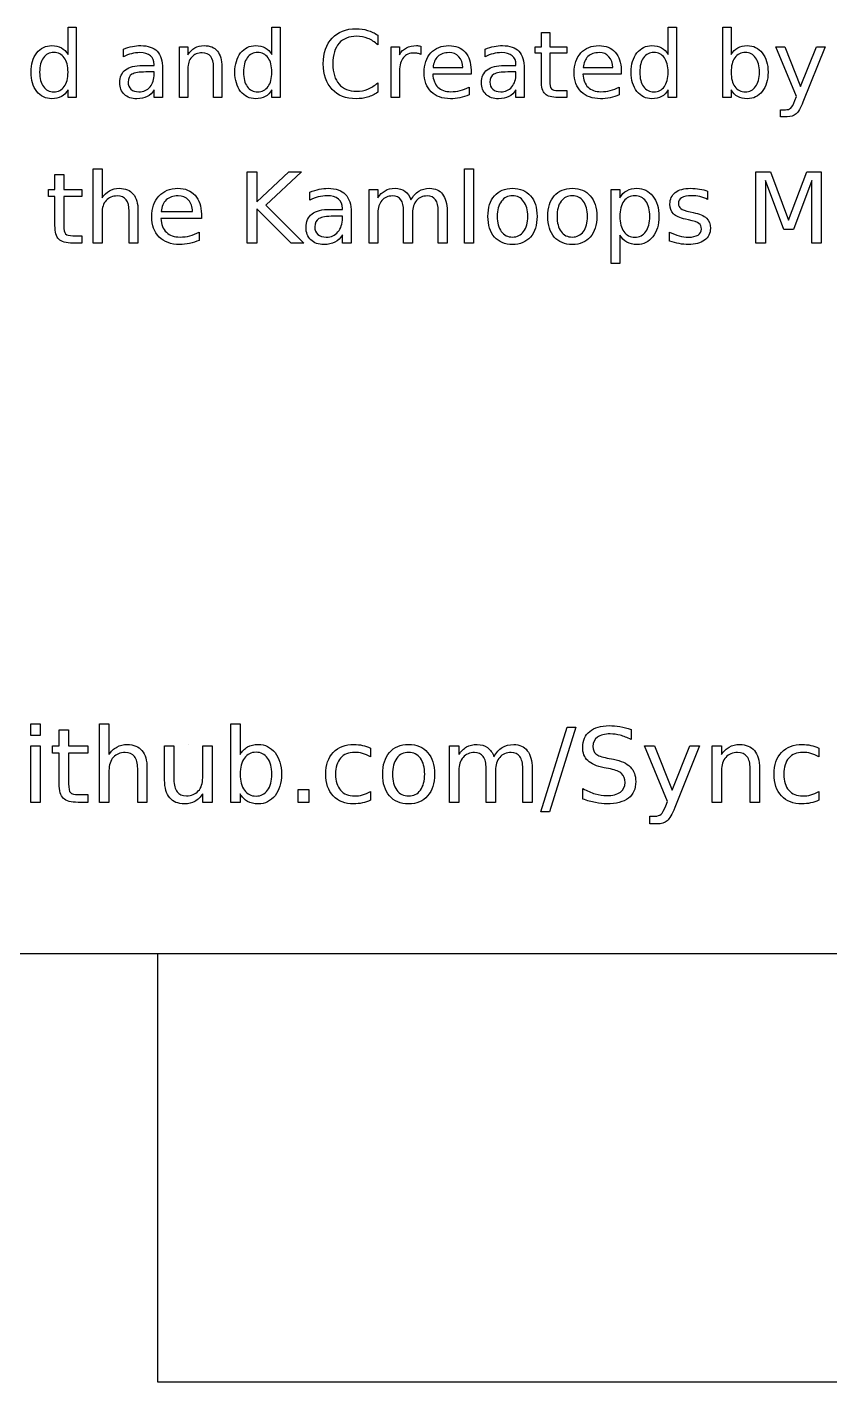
# Model space of a CAD drawing. Extents: x 0 to 212, y 9 to 288.
# Drawn here: x 34.05 to 47.17, y 101.95 to 124.09 of the extents above; entities that cross this region are included whole.
import ezdxf

# ---------------------------------------------------------------- set-up
doc = ezdxf.new("R2010")
doc.units = 0
doc.layers.add('Layer_1', color=7, linetype='CONTINUOUS')

msp = doc.modelspace()

# ---------------------------------------------------------------- linework, layer by layer
at = {"layer": 'Layer_1', "color": 3}
for p, q in [((34.716193, 123.645525), (34.716193, 124.093334)), ((34.716193, 124.093334), (34.852162, 124.093334)), ((34.852162, 124.093334), (34.852162, 122.943514)), ((38.04742, 123.645525), (38.04742, 124.093334)), ((38.04742, 124.093334), (38.183389, 124.093334)), ((38.183389, 124.093334), (38.183389, 122.943514)), ((42.451619, 123.771148), (42.451619, 124.006137)), ((42.451619, 124.006137), (42.588323, 124.006137)), ((42.588323, 124.006137), (42.588323, 123.771148)), ((44.523657, 123.645525), (44.523657, 124.093334)), ((44.523657, 124.093334), (44.659625, 124.093334)), ((44.659625, 124.093334), (44.659625, 122.943514)), ((45.416319, 122.943515), (45.416319, 124.093335)), ((45.416319, 124.093335), (45.553026, 124.093335)), ((45.553026, 124.093335), (45.553026, 123.645525)), ((39.777323, 123.9618), (39.777323, 123.804401)), ((39.777323, 123.9618), (39.777323, 123.9618)), ((40.482297, 123.783752), (40.483029, 123.644047)), ((34.716193, 123.645525), (34.716193, 123.645525)), ((35.622894, 123.607833), (35.622894, 123.733456)), ((36.536993, 122.943517), (36.536993, 123.771151)), ((36.536993, 123.771151), (36.673701, 123.771151)), ((36.673701, 123.771151), (36.673701, 123.642572)), ((38.04742, 123.645525), (38.04742, 123.645525)), ((39.998272, 122.943564), (39.998272, 123.771198)), ((39.998272, 123.771198), (40.134979, 123.771198)), ((40.134979, 123.771198), (40.134979, 123.642619)), ((41.534566, 123.607833), (41.534566, 123.733456)), ((42.351859, 123.665477), (42.351859, 123.771148)), ((42.351859, 123.771148), (42.451619, 123.771148)), ((42.451619, 123.665477), (42.351859, 123.665477)), ((42.451619, 123.216191), (42.451619, 123.665477)), ((42.588323, 123.771148), (42.868389, 123.771148)), ((42.868389, 123.665477), (42.588323, 123.665477)), ((42.588323, 123.665477), (42.588323, 123.21619)), ((42.868389, 123.771148), (42.868389, 123.665477)), ((44.523657, 123.645525), (44.523657, 123.645525)), ((46.619351, 122.956806), (46.284603, 123.771139)), ((46.284603, 123.771139), (46.4287, 123.771139)), ((46.4287, 123.771139), (46.687335, 123.123811)), ((46.687335, 123.123811), (46.945971, 123.771139)), ((47.090068, 123.771139), (46.726494, 122.866662)), ((46.945971, 123.771139), (47.090068, 123.771139)), ((34.252866, 123.356592), (34.252866, 123.356592)), ((35.934733, 123.465957), (36.125384, 123.465957)), ((36.125382, 123.359551), (35.990159, 123.359548)), ((36.125382, 123.329251), (36.125382, 123.359551)), ((36.125384, 123.465957), (36.125384, 123.479257)), ((36.261357, 123.415708), (36.261357, 122.943513)), ((36.261359, 123.415704), (36.261357, 123.415708)), ((36.673701, 123.411278), (36.673701, 122.943517)), ((37.094163, 122.943514), (37.094163, 123.438617)), ((37.230132, 123.44305), (37.230132, 122.943514)), ((37.23014, 123.44305), (37.230132, 123.44305)), ((37.584093, 123.356592), (37.584093, 123.356592)), ((40.134979, 123.37955), (40.134979, 122.943564)), ((40.68181, 123.430487), (41.166566, 123.431223)), ((41.302531, 123.391315), (41.302535, 123.391323)), ((41.302535, 123.391323), (41.302535, 123.324813)), ((41.846405, 123.465957), (42.037056, 123.465957)), ((42.037054, 123.359551), (41.901831, 123.359548)), ((42.037054, 123.329251), (42.037054, 123.359551)), ((42.037056, 123.465957), (42.037056, 123.479257)), ((42.173022, 123.415704), (42.173029, 123.415708)), ((42.173029, 123.415708), (42.173029, 122.943513)), ((43.135155, 123.430487), (43.619911, 123.431223)), ((43.755876, 123.391315), (43.755879, 123.391323)), ((43.755879, 123.391323), (43.755879, 123.324813)), ((44.060329, 123.356592), (44.060329, 123.356592)), ((46.015615, 123.356592), (46.015615, 123.356592)), ((39.777323, 123.184413), (39.777323, 123.028492)), ((41.302535, 123.324813), (40.677376, 123.324813)), ((41.270759, 123.114205), (41.270759, 122.985626)), ((43.755879, 123.324813), (43.13072, 123.324813)), ((43.724103, 123.114205), (43.724103, 122.985626)), ((34.716193, 122.943514), (34.716193, 123.067659)), ((34.852162, 122.943514), (34.716193, 122.943514)), ((36.125388, 122.943513), (36.125388, 123.069136)), ((36.261357, 122.943513), (36.125388, 122.943513)), ((36.673701, 122.943517), (36.536993, 122.943517)), ((37.230132, 122.943514), (37.094163, 122.943514)), ((38.04742, 122.943514), (38.04742, 123.067659)), ((38.183389, 122.943514), (38.04742, 122.943514)), ((40.134979, 122.943564), (39.998272, 122.943564)), ((42.03706, 122.943513), (42.03706, 123.069136)), ((42.173029, 122.943513), (42.03706, 122.943513)), ((42.728723, 123.057313), (42.868387, 123.057313)), ((42.868387, 122.943513), (42.728723, 122.943513)), ((42.868387, 123.057313), (42.868387, 122.943513)), ((44.523657, 122.943514), (44.523657, 123.067659)), ((44.659625, 122.943514), (44.523657, 122.943514)), ((45.553026, 122.943515), (45.416319, 122.943515)), ((45.553026, 123.06766), (45.553026, 122.943515)), ((46.594961, 122.894736), (46.619351, 122.956806)), ((46.359231, 122.628714), (46.359231, 122.742513)), ((46.359231, 122.742513), (46.439041, 122.742513)), ((46.467858, 122.628714), (46.359231, 122.628714)), ((34.503078, 121.685288), (34.64746, 121.685296)), ((34.503078, 121.437108), (34.503078, 121.685288)), ((34.64746, 121.685296), (34.64746, 121.437116)), ((35.127425, 120.563029), (35.127425, 121.777395)), ((35.127425, 121.777395), (35.271807, 121.777395)), ((35.271807, 121.777395), (35.271807, 121.301326)), ((37.645911, 121.72822), (37.80356, 121.72822)), ((37.645911, 120.563022), (37.645911, 121.72822)), ((37.80356, 121.72822), (37.80356, 121.235762)), ((37.80356, 121.235762), (38.326455, 121.72822)), ((38.52937, 121.72822), (37.951063, 121.185033)), ((38.326455, 121.72822), (38.52937, 121.72822)), ((41.198475, 121.777388), (41.342076, 121.777388)), ((41.198475, 120.563022), (41.198475, 121.777388)), ((41.342076, 121.777388), (41.342076, 120.563022)), ((45.959161, 121.72822), (46.194073, 121.72822)), ((45.959161, 120.563022), (45.959161, 121.72822)), ((46.412597, 120.787009), (46.112127, 121.58618)), ((46.112127, 121.58618), (46.112127, 120.563022)), ((46.194073, 121.72822), (46.491421, 120.935292)), ((46.491421, 120.935292), (46.79033, 121.72822)), ((46.871496, 121.58618), (46.571026, 120.787009)), ((46.79033, 121.72822), (47.025242, 121.72822)), ((46.871496, 120.563022), (46.871496, 121.58618)), ((47.025242, 121.72822), (47.025242, 120.563022)), ((34.397719, 121.325505), (34.397719, 121.437108)), ((34.397719, 121.437108), (34.503078, 121.437108)), ((34.64746, 121.437116), (34.943246, 121.437116)), ((34.943246, 121.437116), (34.943246, 121.325513)), ((38.669845, 121.264632), (38.669845, 121.397307)), ((39.635236, 120.563026), (39.635236, 121.43712)), ((39.635236, 121.43712), (39.779617, 121.43712)), ((39.779617, 121.43712), (39.779617, 121.301323)), ((41.980477, 121.458187), (41.980477, 121.458187)), ((42.957588, 121.458187), (42.957588, 121.458187)), ((43.590524, 120.230555), (43.590524, 121.437116)), ((43.590524, 121.437116), (43.734906, 121.437116)), ((43.734906, 121.437116), (43.734906, 121.304441)), ((45.167795, 121.411361), (45.167795, 121.275564)), ((45.167808, 121.411353), (45.167795, 121.411361)), ((34.503078, 121.325505), (34.397719, 121.325505)), ((34.503078, 120.850997), (34.503078, 121.325505)), ((34.943246, 121.325513), (34.64746, 121.325513)), ((34.64746, 121.325513), (34.64746, 120.851005)), ((38.363136, 120.563022), (37.80356, 121.124159)), ((37.80356, 121.124159), (37.80356, 120.563022)), ((37.951063, 121.185033), (38.570733, 120.563022)), ((39.200547, 121.114786), (39.200547, 121.128836)), ((40.321247, 121.269321), (40.321261, 121.269321)), ((41.980478, 121.336438), (41.980477, 121.336439)), ((42.957589, 121.336438), (42.957588, 121.336439)), ((35.271807, 121.057048), (35.271807, 120.563029)), ((35.715882, 120.563022), (35.715882, 121.085917)), ((35.859475, 121.090607), (35.859483, 121.0906)), ((35.859483, 121.0906), (35.859483, 120.563022)), ((36.895128, 120.965729), (36.234875, 120.965729)), ((36.239553, 121.077328), (36.751527, 121.078109)), ((36.895128, 121.035969), (36.895128, 120.965729)), ((36.895128, 121.035964), (36.895128, 121.035969)), ((38.999194, 121.114786), (39.200547, 121.114786)), ((39.200547, 121.002412), (39.057728, 121.00241)), ((39.200547, 120.970412), (39.200547, 121.002412)), ((39.344142, 121.061729), (39.344149, 121.06172)), ((39.344149, 121.06172), (39.344149, 120.563018)), ((39.779617, 121.057045), (39.779617, 120.563026)), ((40.201063, 120.563028), (40.201063, 121.085923)), ((40.345444, 121.057047), (40.345444, 120.563028)), ((40.76689, 120.56303), (40.76689, 121.085925)), ((40.911272, 121.090608), (40.911272, 120.56303)), ((44.223462, 120.999289), (44.223462, 120.999289)), ((44.854848, 120.943085), (44.804898, 120.954795)), ((44.883713, 121.074214), (44.932883, 121.063284)), ((34.795747, 120.683207), (34.94325, 120.683207)), ((34.94325, 120.683207), (34.94325, 120.563019)), ((36.861569, 120.743301), (36.861569, 120.607505)), ((39.200548, 120.563018), (39.200548, 120.695693)), ((43.734906, 120.694136), (43.734906, 120.230555)), ((43.734906, 120.694134), (43.734906, 120.694136)), ((44.546574, 120.595022), (44.546574, 120.743305)), ((46.571026, 120.787009), (46.412597, 120.787009)), ((34.94325, 120.563019), (34.795747, 120.563019)), ((35.271807, 120.563029), (35.127425, 120.563029)), ((35.859483, 120.563022), (35.715882, 120.563022)), ((37.80356, 120.563022), (37.645911, 120.563022)), ((38.570733, 120.563022), (38.363136, 120.563022)), ((39.344149, 120.563018), (39.200548, 120.563018)), ((39.779617, 120.563026), (39.635236, 120.563026)), ((40.345444, 120.563028), (40.201063, 120.563028)), ((40.911272, 120.56303), (40.76689, 120.56303)), ((41.342076, 120.563022), (41.198475, 120.563022)), ((46.112127, 120.563022), (45.959161, 120.563022)), ((47.025242, 120.563022), (46.871496, 120.563022)), ((43.734906, 120.230555), (43.590524, 120.230555)), ((34.107024, 112.706139), (34.258817, 112.706139)), ((34.107024, 112.51392), (34.107024, 112.706139)), ((34.258817, 112.706139), (34.258817, 112.51392)), ((35.233097, 111.422494), (35.233097, 112.706139)), ((35.233097, 112.706139), (35.385715, 112.706139)), ((35.385715, 112.706139), (35.385715, 112.202908)), ((37.378, 111.422499), (37.378, 112.706144)), ((37.378, 112.706144), (37.530615, 112.706144)), ((37.530615, 112.706144), (37.530615, 112.206211)), ((34.258817, 112.51392), (34.107024, 112.51392)), ((34.573128, 112.346464), (34.573128, 112.608802)), ((34.573128, 112.608802), (34.725745, 112.608792)), ((34.725745, 112.608792), (34.725745, 112.346454)), ((42.444916, 111.265753), (42.873897, 112.654163)), ((43.01414, 112.654163), (42.585159, 111.265753)), ((42.873897, 112.654163), (43.01414, 112.654163)), ((43.919947, 112.61376), (43.919947, 112.613741)), ((43.919947, 112.613741), (43.919947, 112.451224)), ((34.107024, 112.346454), (34.258817, 112.346454)), ((34.107024, 111.422494), (34.107024, 112.346454)), ((34.258817, 112.346454), (34.258817, 111.422494)), ((34.461759, 112.228494), (34.461759, 112.346464)), ((34.461759, 112.346464), (34.573128, 112.346464)), ((34.725745, 112.346454), (35.038406, 112.346454)), ((35.038406, 112.346454), (35.038406, 112.228485)), ((36.295648, 111.787127), (36.295648, 112.346454)), ((36.295648, 112.346454), (36.447441, 112.346454)), ((36.447441, 112.346454), (36.447441, 111.792904)), ((36.677605, 112.368728), (36.677605, 112.368728)), ((36.917669, 111.822601), (36.917669, 112.346454)), ((36.917669, 112.346454), (37.069463, 112.346454)), ((37.069463, 112.346454), (37.069463, 111.422494)), ((39.659017, 112.311), (39.659017, 112.31098)), ((39.659017, 112.31098), (39.659017, 112.169086)), ((40.282691, 112.368728), (40.282691, 112.368728)), ((40.95178, 111.422494), (40.95178, 112.346454)), ((40.95178, 112.346454), (41.104399, 112.346454)), ((41.104399, 112.346454), (41.104399, 112.202908)), ((44.512278, 111.437364), (44.138571, 112.346473)), ((44.138571, 112.346473), (44.299437, 112.346473)), ((44.299437, 112.346473), (44.588174, 111.623806)), ((44.588174, 111.623806), (44.876912, 112.346473)), ((45.037778, 112.346473), (44.631889, 111.336701)), ((44.876912, 112.346473), (45.037778, 112.346473)), ((45.241536, 111.422494), (45.241536, 112.346454)), ((45.241536, 112.346454), (45.394155, 112.346454)), ((45.394155, 112.346454), (45.394155, 112.202908)), ((46.984682, 112.311), (46.984682, 112.31098)), ((46.984682, 112.31098), (46.984682, 112.169086)), ((34.573128, 112.228494), (34.461759, 112.228494)), ((34.573128, 111.726915), (34.573128, 112.228494)), ((35.038406, 112.228485), (34.725745, 112.228485)), ((34.725745, 112.228485), (34.725745, 111.726905)), ((40.282691, 112.240033), (40.282691, 112.240033)), ((41.676921, 112.169105), (41.676873, 112.169086)), ((43.529738, 112.147616), (43.630387, 112.126989)), ((35.385715, 111.944696), (35.385715, 111.422494)), ((35.855119, 111.422494), (35.855119, 111.975221)), ((36.006911, 111.980174), (36.006911, 111.980169)), ((36.006911, 111.980169), (36.006911, 111.422494)), ((38.04704, 111.883651), (38.04704, 111.883651)), ((41.104399, 111.944696), (41.104399, 111.422494)), ((41.549854, 111.422494), (41.549854, 111.975221)), ((41.702473, 111.944696), (41.702473, 111.422494)), ((42.147928, 111.422494), (42.147928, 111.975221)), ((42.300547, 111.980169), (42.300547, 111.422494)), ((43.581713, 111.968626), (43.480241, 111.98844)), ((45.394155, 111.944696), (45.394155, 111.422494)), ((45.863559, 111.422494), (45.863559, 111.975221)), ((46.01535, 111.980174), (46.01535, 111.980169)), ((46.01535, 111.980169), (46.01535, 111.422494)), ((36.295648, 111.787108), (36.295648, 111.787127)), ((38.477672, 111.632038), (38.651738, 111.632038)), ((38.477672, 111.422494), (38.477672, 111.632038)), ((38.651738, 111.632038), (38.651738, 111.422494)), ((39.659017, 111.598201), (39.659017, 111.457958)), ((43.13211, 111.476934), (43.13211, 111.648526)), ((46.984682, 111.598201), (46.984682, 111.457958)), ((34.258817, 111.422494), (34.107024, 111.422494)), ((34.882489, 111.549552), (35.038407, 111.549552)), ((35.038407, 111.422503), (34.882489, 111.422503)), ((35.038407, 111.549552), (35.038407, 111.422503)), ((35.385715, 111.422494), (35.233097, 111.422494)), ((36.006911, 111.422494), (35.855119, 111.422494)), ((36.917669, 111.422494), (36.917669, 111.564388)), ((37.069463, 111.422494), (36.917669, 111.422494)), ((37.530615, 111.422499), (37.378, 111.422499)), ((37.530615, 111.561096), (37.530615, 111.422499)), ((38.651738, 111.422494), (38.477672, 111.422494)), ((41.104399, 111.422494), (40.95178, 111.422494)), ((41.702473, 111.422494), (41.549854, 111.422494)), ((42.300547, 111.422494), (42.147928, 111.422494)), ((44.485046, 111.368068), (44.512278, 111.437364)), ((45.394155, 111.422494), (45.241536, 111.422494)), ((46.01535, 111.422494), (45.863559, 111.422494)), ((42.585159, 111.265753), (42.444916, 111.265753)), ((44.221885, 111.07106), (44.221885, 111.198104)), ((44.221885, 111.198104), (44.31098, 111.198104)), ((44.343152, 111.07106), (44.221885, 111.07106))]:
    msp.add_line(p, q, dxfattribs=at)
at = {"layer": 'Layer_1', "color": 7}
for p, q in [((24.20394, 108.950767), (63.58513, 108.950767)), ((24.48541, 108.951174), (36.17601, 108.951174)), ((36.17601, 108.951174), (36.17601, 101.951174)), ((36.17601, 101.951174), (52.17601, 101.951174))]:
    msp.add_line(p, q, dxfattribs=at)
at = {"layer": 'Layer_1', "color": 3}
for points in [[(39.031713, 123.913026), (39.127778, 124.015496), (39.259313, 124.06673), (39.426318, 124.06673)], [(39.426318, 124.06673), (39.492332, 124.06673), (39.554404, 124.057864), (39.612535, 124.04013)], [(39.612535, 124.04013), (39.671162, 124.02289), (39.726091, 123.99678), (39.777323, 123.9618)], [(34.206311, 123.671389), (34.269371, 123.751197), (34.350903, 123.7911), (34.450907, 123.7911)], [(34.450907, 123.7911), (34.511994, 123.7911), (34.564214, 123.77903), (34.607566, 123.75489)], [(35.622894, 123.733456), (35.672654, 123.75267), (35.720933, 123.766956), (35.76773, 123.776316)], [(35.76773, 123.776316), (35.81453, 123.78617), (35.860099, 123.791096), (35.904437, 123.791096)], [(35.904437, 123.791096), (36.024149, 123.791096), (36.113563, 123.76006), (36.172679, 123.697986)], [(36.788239, 123.754155), (36.832579, 123.778789), (36.883568, 123.791105), (36.941204, 123.791105)], [(36.941204, 123.791105), (37.036284, 123.791105), (37.108209, 123.761545), (37.15698, 123.702425)], [(37.537539, 123.671389), (37.600599, 123.751197), (37.682131, 123.7911), (37.782134, 123.7911)], [(37.782134, 123.7911), (37.843221, 123.7911), (37.895441, 123.77903), (37.938793, 123.75489)], [(38.887616, 123.494037), (38.887616, 123.671387), (38.935649, 123.81105), (39.031713, 123.913026)], [(39.145513, 123.828047), (39.078515, 123.751195), (39.045015, 123.639859), (39.045015, 123.494038)], [(39.435185, 123.944064), (39.30907, 123.944064), (39.212513, 123.905392), (39.145513, 123.828047)], [(39.61623, 123.909334), (39.559577, 123.932488), (39.499229, 123.944064), (39.435185, 123.944064)], [(39.777323, 123.804401), (39.727077, 123.851201), (39.673379, 123.886179), (39.61623, 123.909334)], [(40.246562, 123.754202), (40.292376, 123.778836), (40.348044, 123.791152), (40.413567, 123.791152)], [(40.413567, 123.791152), (40.422927, 123.791152), (40.433274, 123.790419), (40.444607, 123.788952)], [(40.444607, 123.788952), (40.455941, 123.787952), (40.468504, 123.786219), (40.482297, 123.783752)], [(40.64486, 123.671381), (40.718264, 123.751189), (40.817038, 123.791092), (40.941183, 123.791092)], [(40.941183, 123.791092), (41.05252, 123.791092), (41.140456, 123.75513), (41.204991, 123.683204)], [(41.534566, 123.733456), (41.584326, 123.75267), (41.632605, 123.766956), (41.679402, 123.776316)], [(41.679402, 123.776316), (41.726202, 123.78617), (41.771771, 123.791096), (41.816109, 123.791096)], [(41.816109, 123.791096), (41.935821, 123.791096), (42.025235, 123.76006), (42.084352, 123.697986)], [(43.098205, 123.671381), (43.171609, 123.751189), (43.270383, 123.791092), (43.394527, 123.791092)], [(43.394527, 123.791092), (43.505864, 123.791092), (43.5938, 123.75513), (43.658336, 123.683204)], [(44.013775, 123.671389), (44.076835, 123.751197), (44.158367, 123.7911), (44.25837, 123.7911)], [(44.25837, 123.7911), (44.319457, 123.7911), (44.371677, 123.77903), (44.41503, 123.75489)], [(45.660914, 123.754891), (45.704761, 123.779031), (45.756981, 123.791101), (45.817574, 123.791101)], [(45.817574, 123.791101), (45.918072, 123.791101), (45.999604, 123.751198), (46.062169, 123.67139)], [(34.112461, 123.356592), (34.112461, 123.486649), (34.143745, 123.591581), (34.206311, 123.671389)], [(34.314196, 123.591581), (34.27331, 123.534928), (34.252866, 123.456598), (34.252866, 123.356592)], [(34.484157, 123.677301), (34.412232, 123.677301), (34.355578, 123.648728), (34.314196, 123.591581)], [(34.654118, 123.591581), (34.612738, 123.648728), (34.556085, 123.677301), (34.484157, 123.677301)], [(34.607566, 123.75489), (34.651413, 123.731244), (34.687622, 123.694789), (34.716193, 123.645525)], [(34.716188, 123.356592), (34.716188, 123.456598), (34.695498, 123.534928), (34.654118, 123.591581)], [(35.752212, 123.658823), (35.707386, 123.64749), (35.66428, 123.630493), (35.622894, 123.607833)], [(35.890397, 123.675823), (35.843104, 123.675823), (35.797042, 123.670157), (35.752212, 123.658823)], [(36.063314, 123.624093), (36.022428, 123.65858), (35.964789, 123.675823), (35.890397, 123.675823)], [(36.125384, 123.479257), (36.125384, 123.541824), (36.104694, 123.590103), (36.063314, 123.624093)], [(36.172679, 123.697986), (36.231799, 123.635913), (36.261359, 123.541819), (36.261359, 123.415704)], [(36.673701, 123.642572), (36.706215, 123.692332), (36.744394, 123.729527), (36.788239, 123.754155)], [(36.737251, 123.602669), (36.694885, 123.555869), (36.673701, 123.492072), (36.673701, 123.411278)], [(36.910907, 123.672869), (36.837504, 123.672869), (36.779619, 123.649469), (36.737251, 123.602669)], [(37.048353, 123.614489), (37.017807, 123.653409), (36.971991, 123.672869), (36.910907, 123.672869)], [(37.094163, 123.438617), (37.094163, 123.516947), (37.078893, 123.575571), (37.048353, 123.614489)], [(37.15698, 123.702425), (37.205754, 123.643799), (37.23014, 123.55734), (37.23014, 123.44305)], [(37.443689, 123.356592), (37.443689, 123.486649), (37.474973, 123.591581), (37.537539, 123.671389)], [(37.645423, 123.591581), (37.604537, 123.534928), (37.584093, 123.456598), (37.584093, 123.356592)], [(37.815383, 123.677301), (37.743458, 123.677301), (37.686805, 123.648728), (37.645423, 123.591581)], [(37.985344, 123.591581), (37.943964, 123.648728), (37.887311, 123.677301), (37.815383, 123.677301)], [(37.938793, 123.75489), (37.98264, 123.731244), (38.018849, 123.694789), (38.04742, 123.645525)], [(38.047414, 123.356592), (38.047414, 123.456598), (38.026724, 123.534928), (37.985344, 123.591581)], [(40.134979, 123.642619), (40.163553, 123.692866), (40.200747, 123.73006), (40.246562, 123.754202)], [(40.196309, 123.594587), (40.155423, 123.544827), (40.134979, 123.473148), (40.134979, 123.37955)], [(40.373659, 123.669957), (40.296808, 123.669957), (40.237691, 123.644834), (40.196309, 123.594587)], [(40.432779, 123.663257), (40.415046, 123.667724), (40.395339, 123.669957), (40.373659, 123.669957)], [(40.483029, 123.644047), (40.467756, 123.652914), (40.451006, 123.659317), (40.432779, 123.663257)], [(40.535494, 123.349195), (40.535494, 123.484671), (40.57195, 123.592066), (40.64486, 123.671381)], [(40.76014, 123.611532), (40.71482, 123.568672), (40.68871, 123.508324), (40.68181, 123.430487)], [(40.942663, 123.675822), (40.866797, 123.675822), (40.805956, 123.654392), (40.76014, 123.611532)], [(41.103756, 123.609312), (41.063356, 123.653652), (41.009659, 123.675822), (40.942663, 123.675822)], [(41.166566, 123.431223), (41.165566, 123.505612), (41.14463, 123.564975), (41.103756, 123.609312)], [(41.204991, 123.683204), (41.270018, 123.611772), (41.302531, 123.514475), (41.302531, 123.391315)], [(41.663884, 123.658823), (41.619058, 123.64749), (41.575952, 123.630493), (41.534566, 123.607833)], [(41.802069, 123.675823), (41.754776, 123.675823), (41.708714, 123.670157), (41.663884, 123.658823)], [(41.974986, 123.624093), (41.9341, 123.65858), (41.876461, 123.675823), (41.802069, 123.675823)], [(42.037056, 123.479257), (42.037056, 123.541824), (42.016366, 123.590103), (41.974986, 123.624093)], [(42.084352, 123.697986), (42.143466, 123.635913), (42.173022, 123.541819), (42.173022, 123.415704)], [(42.988839, 123.349195), (42.988839, 123.484671), (43.025295, 123.592066), (43.098205, 123.671381)], [(43.213485, 123.611532), (43.168165, 123.568672), (43.142055, 123.508324), (43.135155, 123.430487)], [(43.396008, 123.675822), (43.320142, 123.675822), (43.259301, 123.654392), (43.213485, 123.611532)], [(43.557101, 123.609312), (43.516708, 123.653652), (43.46301, 123.675822), (43.396008, 123.675822)], [(43.619911, 123.431223), (43.618911, 123.505612), (43.597975, 123.564975), (43.557101, 123.609312)], [(43.658336, 123.683204), (43.723363, 123.611772), (43.755876, 123.514475), (43.755876, 123.391315)], [(43.919925, 123.356592), (43.919925, 123.486649), (43.951209, 123.591581), (44.013775, 123.671389)], [(44.121659, 123.591581), (44.080773, 123.534928), (44.060329, 123.456598), (44.060329, 123.356592)], [(44.29162, 123.677301), (44.219695, 123.677301), (44.163041, 123.648728), (44.121659, 123.591581)], [(44.46158, 123.591581), (44.4202, 123.648728), (44.363547, 123.677301), (44.29162, 123.677301)], [(44.41503, 123.75489), (44.458877, 123.731244), (44.495086, 123.694789), (44.523657, 123.645525)], [(44.52365, 123.356592), (44.52365, 123.456598), (44.50296, 123.534928), (44.46158, 123.591581)], [(45.553026, 123.645525), (45.5816, 123.694792), (45.617562, 123.731247), (45.660914, 123.754891)], [(45.614363, 123.591581), (45.573477, 123.534928), (45.553033, 123.456598), (45.553033, 123.356592)], [(45.784323, 123.677301), (45.712398, 123.677301), (45.655745, 123.648728), (45.614363, 123.591581)], [(45.953545, 123.591581), (45.912659, 123.648728), (45.856251, 123.677301), (45.784323, 123.677301)], [(46.015615, 123.356592), (46.015615, 123.456598), (45.994925, 123.534928), (45.953545, 123.591581)], [(46.062169, 123.67139), (46.125229, 123.591582), (46.156759, 123.48665), (46.156759, 123.356593)], [(34.206311, 123.041796), (34.143745, 123.121604), (34.112461, 123.226536), (34.112461, 123.356592)], [(34.252866, 123.356592), (34.252866, 123.256587), (34.27331, 123.178011), (34.314196, 123.120864)], [(34.654118, 123.120864), (34.695498, 123.178011), (34.716188, 123.256587), (34.716188, 123.356592)], [(35.562296, 123.184414), (35.562296, 123.277523), (35.593333, 123.347724), (35.655406, 123.395017)], [(35.655406, 123.395017), (35.717973, 123.442311), (35.811082, 123.465957), (35.934733, 123.465957)], [(35.990159, 123.359548), (35.880301, 123.359548), (35.804188, 123.346985), (35.76182, 123.321858)], [(37.537539, 123.041796), (37.474973, 123.121604), (37.443689, 123.226536), (37.443689, 123.356592)], [(37.584093, 123.356592), (37.584093, 123.256587), (37.604537, 123.178011), (37.645423, 123.120864)], [(37.985344, 123.120864), (38.026724, 123.178011), (38.047414, 123.256587), (38.047414, 123.356592)], [(39.031713, 123.075047), (38.935649, 123.177516), (38.887616, 123.317179), (38.887616, 123.494037)], [(39.045015, 123.494038), (39.045015, 123.34871), (39.078515, 123.237373), (39.145513, 123.160028)], [(40.650772, 123.037354), (40.57392, 123.114206), (40.535494, 123.218153), (40.535494, 123.349195)], [(41.473968, 123.184414), (41.473968, 123.277523), (41.505005, 123.347724), (41.567078, 123.395017)], [(41.567078, 123.395017), (41.629645, 123.442311), (41.722754, 123.465957), (41.846405, 123.465957)], [(41.901831, 123.359548), (41.791973, 123.359548), (41.71586, 123.346985), (41.673492, 123.321858)], [(43.104116, 123.037354), (43.027265, 123.114206), (42.988839, 123.218153), (42.988839, 123.349195)], [(44.013775, 123.041796), (43.951209, 123.121604), (43.919925, 123.226536), (43.919925, 123.356592)], [(44.060329, 123.356592), (44.060329, 123.256587), (44.080773, 123.178011), (44.121659, 123.120864)], [(44.46158, 123.120864), (44.50296, 123.178011), (44.52365, 123.256587), (44.52365, 123.356592)], [(45.553033, 123.356592), (45.553033, 123.256587), (45.573477, 123.178011), (45.614363, 123.120864)], [(45.953545, 123.120864), (45.994925, 123.178011), (46.015615, 123.256587), (46.015615, 123.356592)], [(46.156759, 123.356593), (46.156759, 123.226537), (46.125229, 123.121605), (46.062169, 123.041797)], [(34.314196, 123.120864), (34.355576, 123.064211), (34.41223, 123.035884), (34.484157, 123.035884)], [(34.484157, 123.035884), (34.556083, 123.035884), (34.612736, 123.064211), (34.654118, 123.120864)], [(35.636936, 122.993023), (35.587176, 123.04081), (35.562296, 123.104607), (35.562296, 123.184414)], [(35.76182, 123.321858), (35.719454, 123.296732), (35.69827, 123.253872), (35.69827, 123.193279)], [(35.69827, 123.193279), (35.69827, 123.144999), (35.714034, 123.106574), (35.74556, 123.078002)], [(35.875617, 123.035882), (35.950991, 123.035882), (36.01134, 123.062486), (36.056662, 123.115692)], [(36.056662, 123.115692), (36.102476, 123.169392), (36.125382, 123.240579), (36.125382, 123.329251)], [(37.645423, 123.120864), (37.686803, 123.064211), (37.743457, 123.035884), (37.815383, 123.035884)], [(37.815383, 123.035884), (37.887309, 123.035884), (37.943962, 123.064211), (37.985344, 123.120864)], [(39.145513, 123.160028), (39.212513, 123.083177), (39.30907, 123.044751), (39.435185, 123.044751)], [(39.61623, 123.079481), (39.673377, 123.102635), (39.727075, 123.137612), (39.777323, 123.184413)], [(40.677376, 123.324813), (40.68331, 123.231212), (40.71139, 123.159779), (40.761616, 123.110515)], [(40.761616, 123.110515), (40.812356, 123.061742), (40.882804, 123.037355), (40.972958, 123.037355)], [(41.124445, 123.056565), (41.173712, 123.069372), (41.222483, 123.088585), (41.270759, 123.114205)], [(41.548608, 122.993023), (41.498848, 123.04081), (41.473968, 123.104607), (41.473968, 123.184414)], [(41.673492, 123.321858), (41.631126, 123.296732), (41.609942, 123.253872), (41.609942, 123.193279)], [(41.609942, 123.193279), (41.609942, 123.144999), (41.625706, 123.106574), (41.657232, 123.078002)], [(41.787289, 123.035882), (41.862663, 123.035882), (41.923012, 123.062486), (41.968334, 123.115692)], [(41.968334, 123.115692), (42.014148, 123.169392), (42.037054, 123.240579), (42.037054, 123.329251)], [(42.511469, 123.001893), (42.471569, 123.041307), (42.451619, 123.112739), (42.451619, 123.216191)], [(42.588323, 123.21619), (42.588323, 123.148699), (42.597437, 123.105347), (42.615663, 123.086133)], [(43.13072, 123.324813), (43.136654, 123.231212), (43.164734, 123.159779), (43.21496, 123.110515)], [(43.21496, 123.110515), (43.2657, 123.061742), (43.336148, 123.037355), (43.426302, 123.037355)], [(43.577789, 123.056565), (43.627056, 123.069372), (43.675827, 123.088585), (43.724103, 123.114205)], [(44.121659, 123.120864), (44.163039, 123.064211), (44.219693, 123.035884), (44.29162, 123.035884)], [(44.29162, 123.035884), (44.363546, 123.035884), (44.420199, 123.064211), (44.46158, 123.120864)], [(45.614363, 123.120864), (45.655743, 123.064211), (45.712397, 123.035884), (45.784323, 123.035884)], [(45.784323, 123.035884), (45.856249, 123.035884), (45.912657, 123.064211), (45.953545, 123.120864)], [(34.450907, 122.922084), (34.350901, 122.922084), (34.269369, 122.961988), (34.206311, 123.041796)], [(34.607566, 122.957554), (34.564213, 122.933908), (34.511993, 122.922084), (34.450907, 122.922084)], [(34.716193, 123.067659), (34.68762, 123.018393), (34.651411, 122.981691), (34.607566, 122.957554)], [(35.839411, 122.922083), (35.754677, 122.922083), (35.687186, 122.94573), (35.636936, 122.993023)], [(35.74556, 123.078002), (35.77758, 123.049922), (35.820933, 123.035882), (35.875617, 123.035882)], [(36.009372, 122.957553), (35.963066, 122.933907), (35.906412, 122.922083), (35.839411, 122.922083)], [(36.125388, 123.069136), (36.094355, 123.01889), (36.055683, 122.981695), (36.009372, 122.957553)], [(37.782134, 122.922084), (37.682128, 122.922084), (37.600597, 122.961988), (37.537539, 123.041796)], [(37.938793, 122.957554), (37.89544, 122.933908), (37.84322, 122.922084), (37.782134, 122.922084)], [(38.04742, 123.067659), (38.018847, 123.018393), (37.982638, 122.981691), (37.938793, 122.957554)], [(39.426318, 122.922082), (39.259313, 122.922082), (39.127778, 122.973071), (39.031713, 123.075047)], [(39.611057, 122.948682), (39.552924, 122.930949), (39.491344, 122.922082), (39.426318, 122.922082)], [(39.435185, 123.044751), (39.499225, 123.044751), (39.559574, 123.056328), (39.61623, 123.079481)], [(39.777323, 123.028492), (39.725103, 122.993019), (39.669681, 122.966416), (39.611057, 122.948682)], [(40.96483, 122.922076), (40.832803, 122.922076), (40.728117, 122.960502), (40.650772, 123.037354)], [(41.12075, 122.938336), (41.069517, 122.927496), (41.017544, 122.922076), (40.96483, 122.922076)], [(40.972958, 123.037355), (41.025178, 123.037355), (41.075674, 123.043759), (41.124445, 123.056565)], [(41.270759, 122.985626), (41.221986, 122.964933), (41.171983, 122.94917), (41.12075, 122.938336)], [(41.751083, 122.922083), (41.666349, 122.922083), (41.598858, 122.94573), (41.548608, 122.993023)], [(41.657232, 123.078002), (41.689252, 123.049922), (41.732605, 123.035882), (41.787289, 123.035882)], [(41.921044, 122.957553), (41.874738, 122.933907), (41.818084, 122.922083), (41.751083, 122.922083)], [(42.03706, 123.069136), (42.006027, 123.01889), (41.967355, 122.981695), (41.921044, 122.957553)], [(42.728723, 122.943513), (42.623791, 122.943513), (42.551373, 122.962973), (42.511469, 123.001893)], [(42.615663, 123.086133), (42.634383, 123.06692), (42.67207, 123.057313), (42.728723, 123.057313)], [(43.418174, 122.922076), (43.286147, 122.922076), (43.181461, 122.960502), (43.104116, 123.037354)], [(43.574094, 122.938336), (43.522861, 122.927496), (43.470888, 122.922076), (43.418174, 122.922076)], [(43.426302, 123.037355), (43.478522, 123.037355), (43.529018, 123.043759), (43.577789, 123.056565)], [(43.724103, 122.985626), (43.67533, 122.964933), (43.625327, 122.94917), (43.574094, 122.938336)], [(44.25837, 122.922084), (44.158365, 122.922084), (44.076833, 122.961988), (44.013775, 123.041796)], [(44.41503, 122.957554), (44.371677, 122.933908), (44.319457, 122.922084), (44.25837, 122.922084)], [(44.523657, 123.067659), (44.495084, 123.018393), (44.458875, 122.981691), (44.41503, 122.957554)], [(45.660914, 122.957555), (45.617561, 122.981695), (45.581598, 123.018397), (45.553026, 123.06766)], [(45.817574, 122.922085), (45.756981, 122.922085), (45.704761, 122.933909), (45.660914, 122.957555)], [(46.062169, 123.041797), (45.999603, 122.961989), (45.918071, 122.922085), (45.817574, 122.922085)], [(46.526241, 122.769113), (46.546935, 122.786847), (46.569841, 122.828721), (46.594961, 122.894736)], [(46.439041, 122.742513), (46.476481, 122.742513), (46.505548, 122.75138), (46.526241, 122.769113)], [(46.614172, 122.673794), (46.577719, 122.643741), (46.528948, 122.628714), (46.467858, 122.628714)], [(46.726494, 122.866662), (46.688068, 122.768135), (46.650627, 122.703846), (46.614172, 122.673794)], [(35.271807, 121.301326), (35.306147, 121.353873), (35.34647, 121.393155), (35.392775, 121.419172)], [(35.392775, 121.419172), (35.439602, 121.445186), (35.493452, 121.458192), (35.554326, 121.458192)], [(35.554326, 121.458192), (35.654743, 121.458192), (35.730706, 121.426976), (35.782215, 121.364542)], [(35.782215, 121.364542), (35.833722, 121.302629), (35.859475, 121.211317), (35.859475, 121.090607)], [(36.200536, 121.331751), (36.278059, 121.416039), (36.382378, 121.458182), (36.513492, 121.458182)], [(36.513492, 121.458182), (36.631079, 121.458182), (36.723951, 121.420201), (36.79211, 121.344238)], [(36.79211, 121.344238), (36.860789, 121.268796), (36.895128, 121.166038), (36.895128, 121.035964)], [(38.669845, 121.397307), (38.722392, 121.417601), (38.77338, 121.432691), (38.822811, 121.442577)], [(38.822811, 121.442577), (38.872238, 121.452984), (38.920365, 121.458187), (38.967193, 121.458187)], [(38.967193, 121.458187), (39.093624, 121.458187), (39.188057, 121.425411), (39.250492, 121.359857)], [(39.250492, 121.359857), (39.312925, 121.294297), (39.344142, 121.194921), (39.344142, 121.061729)], [(39.779617, 121.301323), (39.812397, 121.35491), (39.851679, 121.394452), (39.897464, 121.41995)], [(39.897464, 121.41995), (39.943251, 121.445444), (39.997621, 121.45819), (40.060576, 121.45819)], [(40.060576, 121.45819), (40.124049, 121.45819), (40.1779, 121.44206), (40.222127, 121.4098)], [(40.222127, 121.4098), (40.266874, 121.37754), (40.299914, 121.330714), (40.321247, 121.269321)], [(40.321261, 121.269321), (40.357161, 121.333841), (40.400085, 121.381448), (40.450033, 121.412141)], [(40.450033, 121.412141), (40.49998, 121.442841), (40.558773, 121.458191), (40.626413, 121.458191)], [(40.626413, 121.458191), (40.717464, 121.458191), (40.787704, 121.426195), (40.837132, 121.362201)], [(40.837132, 121.362201), (40.886559, 121.298728), (40.911272, 121.208197), (40.911272, 121.090608)], [(41.68547, 121.336439), (41.756751, 121.417605), (41.855086, 121.458187), (41.980477, 121.458187)], [(41.980477, 121.458187), (42.105348, 121.458187), (42.203423, 121.417605), (42.274703, 121.336439)], [(42.662581, 121.336439), (42.733862, 121.417605), (42.832197, 121.458187), (42.957588, 121.458187)], [(42.957588, 121.458187), (43.082458, 121.458187), (43.180533, 121.417605), (43.251814, 121.336439)], [(43.734906, 121.304441), (43.765086, 121.356468), (43.803067, 121.39497), (43.84885, 121.419946)], [(43.84885, 121.419946), (43.895157, 121.44544), (43.950308, 121.458186), (44.014304, 121.458186)], [(44.014304, 121.458186), (44.120443, 121.458186), (44.206552, 121.416043), (44.272629, 121.331755)], [(44.55282, 121.200635), (44.55282, 121.282842), (44.581957, 121.346318), (44.64023, 121.391063)], [(44.64023, 121.391063), (44.698503, 121.43581), (44.78123, 121.458183), (44.88841, 121.458183)], [(44.88841, 121.458183), (44.941483, 121.458183), (44.991432, 121.45428), (45.038255, 121.446473)], [(45.038255, 121.446473), (45.085082, 121.438667), (45.128266, 121.42696), (45.167808, 121.411353)], [(35.338927, 121.259182), (35.29418, 121.209756), (35.271807, 121.142378), (35.271807, 121.057048)], [(35.52233, 121.333322), (35.444807, 121.333322), (35.383672, 121.308609), (35.338927, 121.259182)], [(35.667492, 121.271662), (35.635232, 121.312769), (35.586845, 121.333322), (35.52233, 121.333322)], [(35.715882, 121.085917), (35.715882, 121.168644), (35.699752, 121.230559), (35.667492, 121.271662)], [(36.085031, 120.991479), (36.085031, 121.13456), (36.123533, 121.247984), (36.200536, 121.331751)], [(36.322283, 121.268535), (36.274416, 121.223269), (36.24684, 121.159533), (36.239553, 121.077328)], [(36.515051, 121.336435), (36.434926, 121.336435), (36.37067, 121.313802), (36.322283, 121.268535)], [(36.685187, 121.266195), (36.64252, 121.313022), (36.585808, 121.336435), (36.515051, 121.336435)], [(36.751527, 121.078109), (36.75046, 121.156674), (36.728347, 121.219369), (36.685187, 121.266195)], [(38.806422, 121.318482), (38.759075, 121.306516), (38.71355, 121.288566), (38.669845, 121.264632)], [(38.952364, 121.336432), (38.902417, 121.336432), (38.85377, 121.330449), (38.806422, 121.318482)], [(39.134987, 121.281802), (39.0918, 121.318222), (39.030926, 121.336432), (38.952364, 121.336432)], [(39.200547, 121.128836), (39.200547, 121.194916), (39.178694, 121.245905), (39.134987, 121.281802)], [(39.844397, 121.258399), (39.80121, 121.208973), (39.779617, 121.141855), (39.779617, 121.057045)], [(40.019215, 121.333319), (39.945854, 121.333319), (39.887581, 121.308346), (39.844397, 121.258399)], [(40.156573, 121.272449), (40.12692, 121.313029), (40.081134, 121.333319), (40.019215, 121.333319)], [(40.201063, 121.085923), (40.201063, 121.170211), (40.186233, 121.232387), (40.156573, 121.272449)], [(40.410224, 121.259181), (40.367037, 121.209755), (40.345444, 121.142377), (40.345444, 121.057047)], [(40.586603, 121.333321), (40.512201, 121.333321), (40.453408, 121.308608), (40.410224, 121.259181)], [(40.7224, 121.272451), (40.692747, 121.313031), (40.647481, 121.333321), (40.586603, 121.333321)], [(40.76689, 121.085925), (40.76689, 121.169693), (40.75206, 121.231868), (40.7224, 121.272451)], [(41.579331, 120.999289), (41.579331, 121.14289), (41.614711, 121.255273), (41.68547, 121.336439)], [(41.797854, 121.245909), (41.753107, 121.186076), (41.730734, 121.10387), (41.730734, 120.99929)], [(41.980477, 121.336439), (41.903474, 121.336439), (41.842599, 121.306263), (41.797854, 121.245909)], [(42.162321, 121.245128), (42.117574, 121.306002), (42.05696, 121.336438), (41.980478, 121.336438)], [(42.229441, 120.99929), (42.229441, 121.102828), (42.207068, 121.184774), (42.162321, 121.245128)], [(42.274703, 121.336439), (42.345983, 121.255273), (42.381623, 121.14289), (42.381623, 120.999289)], [(42.556441, 120.999289), (42.556441, 121.14289), (42.591821, 121.255273), (42.662581, 121.336439)], [(42.774965, 121.245909), (42.730218, 121.186076), (42.707845, 121.10387), (42.707845, 120.99929)], [(42.957588, 121.336439), (42.880585, 121.336439), (42.81971, 121.306263), (42.774965, 121.245909)], [(43.139431, 121.245128), (43.094684, 121.306002), (43.03407, 121.336438), (42.957589, 121.336438)], [(43.206551, 120.99929), (43.206551, 121.102828), (43.184178, 121.184774), (43.139431, 121.245128)], [(43.251814, 121.336439), (43.323094, 121.255273), (43.358734, 121.14289), (43.358734, 120.999289)], [(43.799679, 121.247469), (43.756492, 121.187636), (43.734899, 121.104909), (43.734899, 120.999289)], [(43.979181, 121.337999), (43.903218, 121.337999), (43.843384, 121.307823), (43.799679, 121.247469)], [(44.157902, 121.247469), (44.114715, 121.307823), (44.055142, 121.337999), (43.979181, 121.337999)], [(44.223462, 120.999289), (44.223462, 121.104909), (44.201609, 121.187635), (44.157902, 121.247469)], [(44.272629, 121.331755), (44.339229, 121.247468), (44.372529, 121.136646), (44.372529, 120.999288)], [(44.61213, 121.040645), (44.57259, 121.079665), (44.55282, 121.132995), (44.55282, 121.200635)], [(44.744796, 121.305224), (44.709416, 121.283371), (44.691726, 121.250594), (44.691726, 121.206894)], [(44.691726, 121.206894), (44.691726, 121.173594), (44.704473, 121.147318), (44.729966, 121.128064)], [(44.729966, 121.128064), (44.755459, 121.109331), (44.806708, 121.091381), (44.883713, 121.074214)], [(44.905567, 121.338004), (44.834287, 121.338004), (44.780697, 121.327078), (44.744796, 121.305224)], [(45.041364, 121.322394), (44.997657, 121.332801), (44.952392, 121.338004), (44.905567, 121.338004)], [(45.167795, 121.275564), (45.127215, 121.296378), (45.085071, 121.311988), (45.041364, 121.322394)], [(36.206779, 120.662133), (36.125614, 120.743299), (36.085031, 120.853081), (36.085031, 120.991479)], [(36.234875, 120.965729), (36.241142, 120.866873), (36.270798, 120.791431), (36.323845, 120.739401)], [(38.605857, 120.817441), (38.605857, 120.915777), (38.638634, 120.989918), (38.704187, 121.039866)], [(38.704187, 121.039866), (38.770267, 121.089813), (38.868603, 121.114786), (38.999194, 121.114786)], [(38.816572, 120.96261), (38.771825, 120.936077), (38.749452, 120.890811), (38.749452, 120.826813)], [(39.057728, 121.00241), (38.941703, 121.00241), (38.861317, 120.989144), (38.816572, 120.96261)], [(39.127967, 120.744865), (39.176354, 120.801579), (39.200547, 120.876761), (39.200547, 120.970412)], [(41.68547, 120.662138), (41.614711, 120.743825), (41.579331, 120.856209), (41.579331, 120.999289)], [(41.730734, 120.99929), (41.730734, 120.894711), (41.752847, 120.812244), (41.797074, 120.75189)], [(42.162321, 120.75267), (42.207068, 120.813024), (42.229441, 120.89523), (42.229441, 120.99929)], [(42.381623, 120.999289), (42.381623, 120.856209), (42.345983, 120.743825), (42.274703, 120.662138)], [(42.662581, 120.662138), (42.591821, 120.743825), (42.556441, 120.856209), (42.556441, 120.999289)], [(42.707845, 120.99929), (42.707845, 120.894711), (42.729958, 120.812244), (42.774185, 120.75189)], [(43.139431, 120.75267), (43.184178, 120.813024), (43.206551, 120.89523), (43.206551, 120.99929)], [(43.358734, 120.999289), (43.358734, 120.856209), (43.323094, 120.743825), (43.251814, 120.662138)], [(43.734899, 120.999289), (43.734899, 120.893669), (43.756492, 120.810682), (43.799679, 120.750328)], [(44.157902, 120.750328), (44.201609, 120.810682), (44.223462, 120.893669), (44.223462, 120.999289)], [(44.372529, 120.999288), (44.372529, 120.86193), (44.339229, 120.751108), (44.272629, 120.66682)], [(44.804898, 120.954795), (44.715928, 120.973529), (44.651672, 121.002145), (44.61213, 121.040645)], [(45.027326, 120.882995), (45.001313, 120.903809), (44.94382, 120.923839), (44.854848, 120.943085)], [(44.932883, 121.063284), (45.034861, 121.041431), (45.107182, 121.010474), (45.149846, 120.970414)], [(45.149846, 120.970414), (45.193033, 120.930874), (45.214626, 120.875463), (45.214626, 120.804181)], [(34.566298, 120.624669), (34.524151, 120.666296), (34.503078, 120.741739), (34.503078, 120.850997)], [(34.64746, 120.851005), (34.64746, 120.779725), (34.657087, 120.733939), (34.67634, 120.713647)], [(34.67634, 120.713647), (34.696113, 120.693354), (34.735916, 120.683207), (34.795747, 120.683207)], [(36.323845, 120.739401), (36.377438, 120.687895), (36.45184, 120.662141), (36.547051, 120.662141)], [(36.547051, 120.662141), (36.602204, 120.662141), (36.655535, 120.668905), (36.707042, 120.682431)], [(36.707042, 120.682431), (36.759069, 120.695958), (36.810578, 120.716248), (36.861569, 120.743301)], [(38.684677, 120.615307), (38.63213, 120.665774), (38.605857, 120.733152), (38.605857, 120.817441)], [(38.749452, 120.826813), (38.749452, 120.775827), (38.766102, 120.735244), (38.799402, 120.705065)], [(38.799402, 120.705065), (38.833222, 120.675405), (38.879008, 120.660575), (38.936759, 120.660575)], [(38.936759, 120.660575), (39.016364, 120.660575), (39.0801, 120.688672), (39.127967, 120.744865)], [(39.200548, 120.695693), (39.167768, 120.64262), (39.126925, 120.603338), (39.078019, 120.577847)], [(41.797074, 120.75189), (41.841821, 120.692057), (41.902955, 120.66214), (41.980478, 120.66214)], [(41.980478, 120.66214), (42.056961, 120.66214), (42.117576, 120.692317), (42.162321, 120.75267)], [(42.774185, 120.75189), (42.818932, 120.692057), (42.880066, 120.66214), (42.957589, 120.66214)], [(42.957589, 120.66214), (43.034072, 120.66214), (43.094686, 120.692317), (43.139431, 120.75267)], [(43.84885, 120.577849), (43.803063, 120.603343), (43.765082, 120.642104), (43.734906, 120.694134)], [(43.799679, 120.750328), (43.843386, 120.690495), (43.90322, 120.660578), (43.979181, 120.660578)], [(43.979181, 120.660578), (44.055144, 120.660578), (44.114717, 120.690495), (44.157902, 120.750328)], [(44.546574, 120.743305), (44.599641, 120.715732), (44.65193, 120.694919), (44.703442, 120.680865)], [(44.703442, 120.680865), (44.754949, 120.667339), (44.805937, 120.660575), (44.856408, 120.660575)], [(44.856408, 120.660575), (44.924047, 120.660575), (44.976076, 120.672022), (45.012496, 120.694915)], [(45.012496, 120.694915), (45.048916, 120.718329), (45.067126, 120.751105), (45.067126, 120.793245)], [(45.067126, 120.793245), (45.067126, 120.832265), (45.053859, 120.862182), (45.027326, 120.882995)], [(45.214626, 120.804181), (45.214626, 120.723015), (45.182369, 120.658759), (45.117856, 120.611412)], [(34.795747, 120.563019), (34.684924, 120.563019), (34.608441, 120.583569), (34.566298, 120.624669)], [(36.538467, 120.540385), (36.399028, 120.540385), (36.288466, 120.580968), (36.206779, 120.662133)], [(36.703139, 120.557555), (36.649032, 120.546109), (36.594142, 120.540385), (36.538467, 120.540385)], [(36.861569, 120.607505), (36.810062, 120.585652), (36.757252, 120.569002), (36.703139, 120.557555)], [(38.898518, 120.540387), (38.809027, 120.540387), (38.737747, 120.565361), (38.684677, 120.615307)], [(39.078019, 120.577847), (39.029112, 120.552874), (38.969279, 120.540387), (38.898518, 120.540387)], [(41.980477, 120.54039), (41.855086, 120.54039), (41.756751, 120.580973), (41.68547, 120.662138)], [(42.274703, 120.662138), (42.203423, 120.580973), (42.105348, 120.54039), (41.980477, 120.54039)], [(42.957588, 120.54039), (42.832197, 120.54039), (42.733862, 120.580973), (42.662581, 120.662138)], [(43.251814, 120.662138), (43.180533, 120.580973), (43.082458, 120.54039), (42.957588, 120.54039)], [(44.014304, 120.540389), (43.950304, 120.540389), (43.895153, 120.552876), (43.84885, 120.577849)], [(44.272629, 120.66682), (44.206549, 120.582533), (44.120441, 120.540389), (44.014304, 120.540389)], [(44.706564, 120.554442), (44.656097, 120.563289), (44.602767, 120.576816), (44.546574, 120.595022)], [(44.853287, 120.540392), (44.80646, 120.540392), (44.757553, 120.545076), (44.706564, 120.554442)], [(45.117856, 120.611412), (45.053863, 120.564066), (44.965673, 120.540392), (44.853287, 120.540392)], [(43.127156, 112.325023), (43.127156, 112.433919), (43.16538, 112.519716), (43.241828, 112.582412)], [(43.241828, 112.582412), (43.318825, 112.645108), (43.424695, 112.676456), (43.559439, 112.676456)], [(43.368048, 112.488329), (43.319101, 112.45313), (43.294627, 112.403082), (43.294627, 112.338184)], [(43.578411, 112.541123), (43.487666, 112.541123), (43.417545, 112.523525), (43.368048, 112.488329)], [(43.559439, 112.676456), (43.617187, 112.676456), (43.676034, 112.67124), (43.735979, 112.660806)], [(43.740928, 112.518869), (43.68483, 112.533705), (43.630658, 112.541123), (43.578411, 112.541123)], [(43.735979, 112.660806), (43.795929, 112.650373), (43.857251, 112.634691), (43.919947, 112.61376)], [(43.919947, 112.451224), (43.856699, 112.481471), (43.797026, 112.504019), (43.740928, 112.518869)], [(35.385715, 112.202908), (35.422013, 112.258458), (35.464636, 112.299981), (35.513584, 112.327478)], [(35.513584, 112.327478), (35.563082, 112.354981), (35.620004, 112.368733), (35.684351, 112.368733)], [(35.684351, 112.368733), (35.790496, 112.368733), (35.870793, 112.335734), (35.92524, 112.269735)], [(35.92524, 112.269735), (35.979688, 112.204288), (36.006911, 112.107768), (36.006911, 111.980174)], [(37.530615, 112.206211), (37.562521, 112.261208), (37.602669, 112.301906), (37.651059, 112.328306)], [(37.651059, 112.328306), (37.700006, 112.355267), (37.758304, 112.368747), (37.825952, 112.368747)], [(37.825952, 112.368747), (37.938148, 112.368747), (38.029169, 112.324199), (38.099016, 112.235104)], [(39.051845, 112.2392), (39.134891, 112.325546), (39.248461, 112.368718), (39.392554, 112.368718)], [(39.392554, 112.368718), (39.439303, 112.368718), (39.484952, 112.363773), (39.529499, 112.353882)], [(39.529499, 112.353882), (39.574047, 112.344533), (39.61722, 112.330239), (39.659017, 112.311)], [(39.970852, 112.240033), (40.046199, 112.32583), (40.150146, 112.368728), (40.282691, 112.368728)], [(40.282691, 112.368728), (40.414685, 112.368728), (40.518354, 112.32583), (40.593698, 112.240033)], [(41.104399, 112.202908), (41.139047, 112.259555), (41.18057, 112.301354), (41.228969, 112.328306)], [(41.228969, 112.328306), (41.277368, 112.355267), (41.334839, 112.368747), (41.401383, 112.368747)], [(41.401383, 112.368747), (41.468483, 112.368747), (41.525405, 112.351698), (41.572151, 112.317599)], [(41.572151, 112.317599), (41.61945, 112.283501), (41.654373, 112.234003), (41.676921, 112.169105)], [(41.676873, 112.169086), (41.714823, 112.237283), (41.760197, 112.287606), (41.812996, 112.320055)], [(41.812996, 112.320055), (41.865791, 112.352504), (41.927937, 112.368728), (41.999433, 112.368728)], [(41.999433, 112.368728), (42.095679, 112.368728), (42.169927, 112.334904), (42.222177, 112.267256)], [(42.222177, 112.267256), (42.274424, 112.20016), (42.300547, 112.104464), (42.300547, 111.980169)], [(43.21048, 112.104758), (43.154931, 112.157557), (43.127156, 112.230978), (43.127156, 112.325023)], [(43.294627, 112.338184), (43.294627, 112.283736), (43.310851, 112.242487), (43.3433, 112.214438)], [(45.394155, 112.202908), (45.430452, 112.258458), (45.473074, 112.299981), (45.522022, 112.327478)], [(45.522022, 112.327478), (45.571522, 112.354981), (45.628445, 112.368733), (45.69279, 112.368733)], [(45.69279, 112.368733), (45.798937, 112.368733), (45.879233, 112.335734), (45.933678, 112.269735)], [(45.933678, 112.269735), (45.988126, 112.204288), (46.01535, 112.107768), (46.01535, 111.980174)], [(46.37751, 112.2392), (46.460556, 112.325546), (46.574125, 112.368718), (46.718218, 112.368718)], [(46.718218, 112.368718), (46.764967, 112.368718), (46.810616, 112.363773), (46.855164, 112.353882)], [(46.855164, 112.353882), (46.899712, 112.344533), (46.942884, 112.330239), (46.984682, 112.311)], [(35.456662, 112.158361), (35.409364, 112.106114), (35.385715, 112.034892), (35.385715, 111.944696)], [(35.650528, 112.236731), (35.568582, 112.236731), (35.50396, 112.210608), (35.456662, 112.158361)], [(35.803971, 112.17156), (35.769872, 112.215007), (35.718725, 112.236731), (35.650528, 112.236731)], [(35.855119, 111.975221), (35.855119, 112.062667), (35.838069, 112.128113), (35.803971, 112.17156)], [(37.599088, 112.145989), (37.553439, 112.082741), (37.530615, 111.995295), (37.530615, 111.883651)], [(37.788828, 112.241684), (37.708532, 112.241684), (37.645285, 112.209786), (37.599088, 112.145989)], [(37.977744, 112.145989), (37.932096, 112.209786), (37.869123, 112.241684), (37.788828, 112.241684)], [(38.04704, 111.883651), (38.04704, 111.995295), (38.023942, 112.082741), (37.977744, 112.145989)], [(38.099016, 112.235104), (38.169411, 112.146008), (38.204609, 112.028863), (38.204609, 111.88367)], [(38.928104, 111.883641), (38.928104, 112.034332), (38.969351, 112.152852), (39.051845, 112.2392)], [(39.169815, 112.145979), (39.115369, 112.083832), (39.088147, 111.996386), (39.088147, 111.883641)], [(39.399153, 112.240024), (39.300709, 112.240024), (39.224263, 112.208676), (39.169815, 112.145979)], [(39.529499, 112.221885), (39.486601, 112.233977), (39.443152, 112.240024), (39.399153, 112.240024)], [(39.659017, 112.169086), (39.616119, 112.192729), (39.572946, 112.210328), (39.529499, 112.221885)], [(39.858659, 111.883651), (39.858659, 112.035443), (39.896057, 112.154237), (39.970852, 112.240033)], [(40.089649, 112.144338), (40.042351, 112.08109), (40.018702, 111.994194), (40.018702, 111.883651)], [(40.282691, 112.240033), (40.201295, 112.240033), (40.136947, 112.208135), (40.089649, 112.144338)], [(40.474906, 112.143515), (40.427607, 112.20786), (40.363536, 112.240033), (40.282691, 112.240033)], [(40.545853, 111.883651), (40.545853, 111.993096), (40.522204, 112.079718), (40.474906, 112.143515)], [(40.593698, 112.240033), (40.669045, 112.154237), (40.706719, 112.035443), (40.706719, 111.883651)], [(41.172872, 112.157537), (41.127224, 112.105291), (41.104399, 112.034343), (41.104399, 111.944696)], [(41.357663, 112.236731), (41.280118, 112.236731), (41.218521, 112.210333), (41.172872, 112.157537)], [(41.502855, 112.172388), (41.471491, 112.215283), (41.423094, 112.236731), (41.357663, 112.236731)], [(41.549854, 111.975221), (41.549854, 112.064316), (41.534188, 112.130039), (41.502855, 112.172388)], [(41.770946, 112.158361), (41.725298, 112.106114), (41.702473, 112.034892), (41.702473, 111.944696)], [(41.957384, 112.236731), (41.878737, 112.236731), (41.816592, 112.210608), (41.770946, 112.158361)], [(42.100929, 112.172388), (42.069565, 112.215283), (42.021717, 112.236731), (41.957384, 112.236731)], [(42.147928, 111.975221), (42.147928, 112.063768), (42.132261, 112.12949), (42.100929, 112.172388)], [(43.480241, 111.98844), (43.355946, 112.013199), (43.266026, 112.051972), (43.21048, 112.104758)], [(43.3433, 112.214438), (43.376298, 112.186934), (43.438444, 112.164661), (43.529738, 112.147616)], [(43.630387, 112.126989), (43.754678, 112.103346), (43.846248, 112.061548), (43.905097, 112.001596)], [(45.465103, 112.158361), (45.417805, 112.106114), (45.394155, 112.034892), (45.394155, 111.944696)], [(45.658968, 112.236731), (45.577023, 112.236731), (45.512401, 112.210608), (45.465103, 112.158361)], [(45.812411, 112.17156), (45.778312, 112.215007), (45.727165, 112.236731), (45.658968, 112.236731)], [(45.863559, 111.975221), (45.863559, 112.062667), (45.846509, 112.128113), (45.812411, 112.17156)], [(46.253764, 111.883641), (46.253764, 112.034332), (46.295012, 112.152852), (46.37751, 112.2392)], [(46.495479, 112.145979), (46.441031, 112.083832), (46.413806, 111.996386), (46.413806, 111.883641)], [(46.724818, 112.240024), (46.626374, 112.240024), (46.549927, 112.208676), (46.495479, 112.145979)], [(46.855164, 112.221885), (46.812266, 112.233977), (46.768817, 112.240024), (46.724818, 112.240024)], [(46.984682, 112.169086), (46.941783, 112.192729), (46.898611, 112.210328), (46.855164, 112.221885)], [(36.845897, 111.608936), (36.893745, 111.661183), (36.917669, 111.732405), (36.917669, 111.822601)], [(37.530615, 111.883651), (37.530615, 111.772004), (37.553439, 111.684282), (37.599088, 111.620485)], [(37.977744, 111.620485), (38.023942, 111.684282), (38.04704, 111.772004), (38.04704, 111.883651)], [(38.204609, 111.88367), (38.204609, 111.738476), (38.169411, 111.621332), (38.099016, 111.532236)], [(39.051022, 111.529733), (38.969077, 111.617179), (38.928104, 111.735148), (38.928104, 111.883641)], [(39.088147, 111.883641), (39.088147, 111.770896), (39.115369, 111.683174), (39.169815, 111.620475)], [(39.970852, 111.527263), (39.896057, 111.613612), (39.858659, 111.732408), (39.858659, 111.883651)], [(40.018702, 111.883651), (40.018702, 111.773104), (40.042075, 111.685933), (40.088821, 111.622136)], [(40.474906, 111.622964), (40.522204, 111.686761), (40.545853, 111.773656), (40.545853, 111.883651)], [(40.706719, 111.883651), (40.706719, 111.732408), (40.669045, 111.613612), (40.593698, 111.527263)], [(43.76403, 111.891902), (43.727181, 111.926), (43.666409, 111.951575), (43.581713, 111.968626)], [(43.820126, 111.750012), (43.820126, 111.810507), (43.801428, 111.857803), (43.76403, 111.891902)], [(43.905097, 112.001596), (43.964494, 111.942199), (43.994192, 111.862452), (43.994192, 111.762355)], [(46.376686, 111.529733), (46.294738, 111.617179), (46.253764, 111.735148), (46.253764, 111.883641)], [(46.413806, 111.883641), (46.413806, 111.770896), (46.441031, 111.683174), (46.495479, 111.620475)], [(34.639951, 111.487679), (34.595403, 111.531675), (34.573128, 111.61142), (34.573128, 111.726915)], [(34.725745, 111.726905), (34.725745, 111.651558), (34.73592, 111.603161), (34.75627, 111.581713)], [(36.378144, 111.497547), (36.323146, 111.563546), (36.295648, 111.660066), (36.295648, 111.787108)], [(36.447441, 111.792904), (36.447441, 111.705458), (36.46449, 111.639735), (36.498588, 111.595736)], [(36.652031, 111.530566), (36.733977, 111.530566), (36.798599, 111.556689), (36.845897, 111.608936)], [(37.599088, 111.620485), (37.645285, 111.55724), (37.708532, 111.525617), (37.788828, 111.525617)], [(37.788828, 111.525617), (37.869123, 111.525617), (37.932096, 111.55724), (37.977744, 111.620485)], [(39.169815, 111.620475), (39.224263, 111.558328), (39.300709, 111.527254), (39.399153, 111.527254)], [(39.529499, 111.544579), (39.572946, 111.556672), (39.616119, 111.574546), (39.659017, 111.598201)], [(40.088821, 111.622136), (40.136119, 111.558888), (40.200743, 111.527263), (40.282691, 111.527263)], [(40.282691, 111.527263), (40.363536, 111.527263), (40.427607, 111.559164), (40.474906, 111.622964)], [(43.13211, 111.648526), (43.199755, 111.610576), (43.266026, 111.581977), (43.330924, 111.562728)], [(43.742579, 111.589969), (43.794277, 111.627367), (43.820126, 111.680714), (43.820126, 111.750012)], [(43.994192, 111.762355), (43.994192, 111.643012), (43.954044, 111.552541), (43.873748, 111.490943)], [(46.495479, 111.620475), (46.549927, 111.558328), (46.626374, 111.527254), (46.724818, 111.527254)], [(46.855164, 111.544579), (46.898611, 111.556672), (46.941783, 111.574546), (46.984682, 111.598201)], [(34.882489, 111.422503), (34.765345, 111.422503), (34.684499, 111.444229), (34.639951, 111.487679)], [(34.75627, 111.581713), (34.777169, 111.560272), (34.819242, 111.549552), (34.882489, 111.549552)], [(36.619858, 111.398554), (36.513713, 111.398554), (36.433141, 111.431552), (36.378144, 111.497547)], [(36.498588, 111.595736), (36.532687, 111.552289), (36.583835, 111.530566), (36.652031, 111.530566)], [(36.788975, 111.438996), (36.740577, 111.412035), (36.684205, 111.398554), (36.619858, 111.398554)], [(36.917669, 111.564388), (36.880821, 111.50829), (36.837923, 111.466493), (36.788975, 111.438996)], [(37.651059, 111.438173), (37.602663, 111.465134), (37.562515, 111.506108), (37.530615, 111.561096)], [(37.825952, 111.398593), (37.758304, 111.398593), (37.700006, 111.411786), (37.651059, 111.438173)], [(38.099016, 111.532236), (38.029169, 111.44314), (37.938148, 111.398593), (37.825952, 111.398593)], [(39.382656, 111.398564), (39.243512, 111.398564), (39.132967, 111.442287), (39.051022, 111.529733)], [(39.527025, 111.4134), (39.481925, 111.403509), (39.433802, 111.398564), (39.382656, 111.398564)], [(39.399153, 111.527254), (39.443152, 111.527254), (39.486601, 111.533029), (39.529499, 111.544579)], [(39.659017, 111.457958), (39.616671, 111.438176), (39.572674, 111.423323), (39.527025, 111.4134)], [(40.282691, 111.398574), (40.150146, 111.398574), (40.046199, 111.44147), (39.970852, 111.527263)], [(40.593698, 111.527263), (40.518354, 111.44147), (40.414685, 111.398574), (40.282691, 111.398574)], [(43.335872, 111.418364), (43.270426, 111.431573), (43.202505, 111.451096), (43.13211, 111.476934)], [(43.330924, 111.562728), (43.395821, 111.543488), (43.459618, 111.533868), (43.522315, 111.533868)], [(43.522315, 111.39855), (43.464018, 111.39855), (43.401871, 111.405154), (43.335872, 111.418364)], [(43.522315, 111.533868), (43.61746, 111.533868), (43.690881, 111.552569), (43.742579, 111.589969)], [(43.873748, 111.490943), (43.794001, 111.429347), (43.676857, 111.39855), (43.522315, 111.39855)], [(46.708321, 111.398564), (46.569177, 111.398564), (46.458632, 111.442287), (46.376686, 111.529733)], [(46.852689, 111.4134), (46.80759, 111.403509), (46.759467, 111.398564), (46.708321, 111.398564)], [(46.724818, 111.527254), (46.768817, 111.527254), (46.812266, 111.533029), (46.855164, 111.544579)], [(46.984682, 111.457958), (46.942332, 111.438176), (46.898335, 111.423323), (46.852689, 111.4134)], [(44.31098, 111.198104), (44.352778, 111.198104), (44.385225, 111.208011), (44.408322, 111.227824)], [(44.408322, 111.227824), (44.431422, 111.247606), (44.456997, 111.294354), (44.485046, 111.368068)], [(44.631889, 111.336701), (44.588991, 111.226706), (44.547193, 111.154934), (44.506497, 111.121384)], [(44.506497, 111.121384), (44.465797, 111.087835), (44.411348, 111.07106), (44.343152, 111.07106)]]:
    msp.add_open_spline(points, degree=3, dxfattribs=at)

doc.saveas('drawing.dxf')
